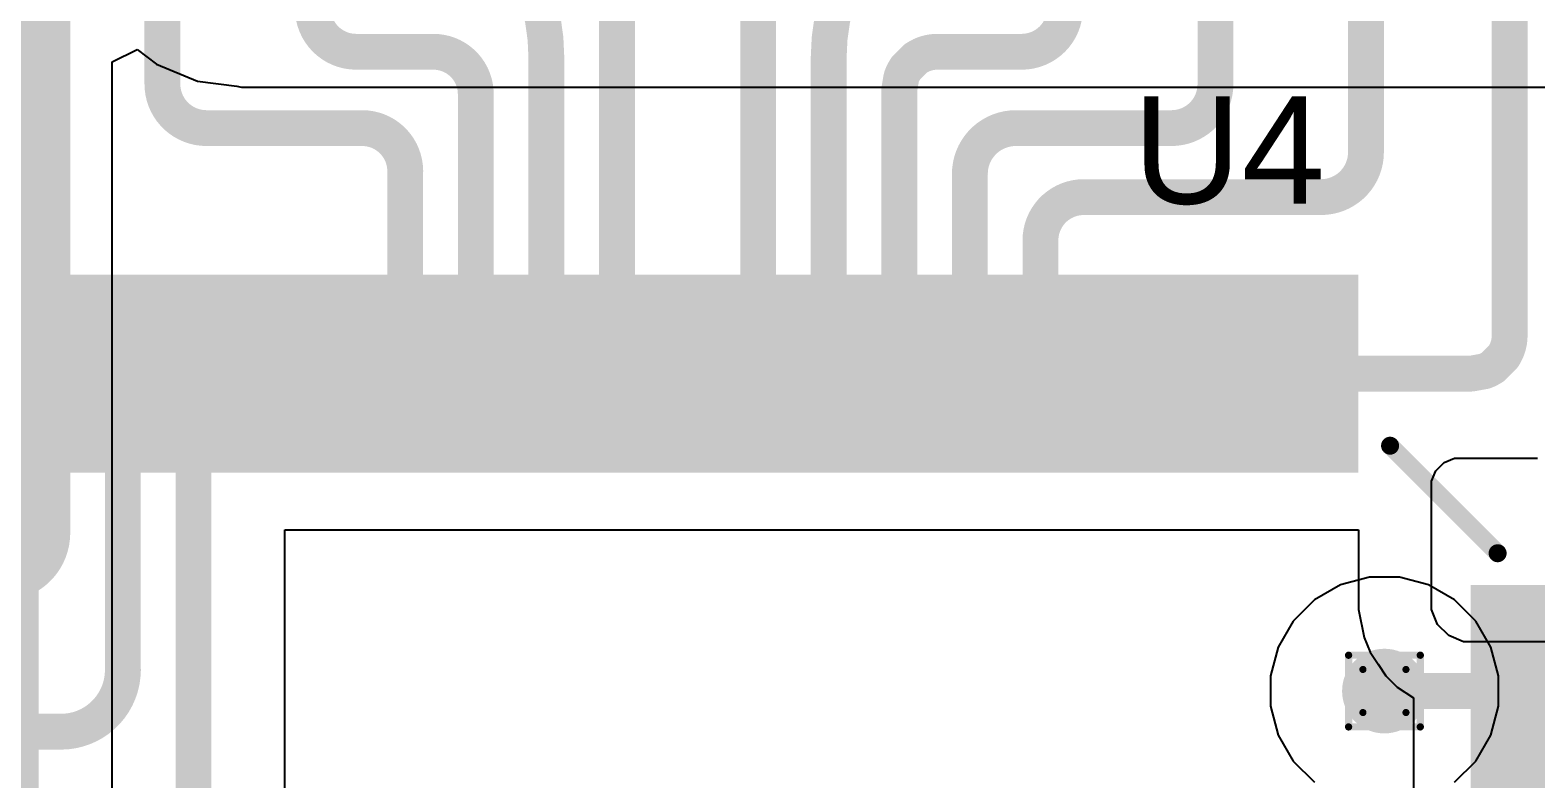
# Model space of a CAD drawing. Header units: inches. Extents: x -5 to 230, y -4 to 159.
# Drawn here: x 27.36 to 38.03, y 40.62 to 45.93 of the extents above; entities that cross this region are included whole.
import ezdxf

# ---------------------------------------------------------------- set-up
doc = ezdxf.new("R2010")
doc.units = ezdxf.units.IN
for name, color, linetype in [('Bottom Layer', 5, 'Continuous'), ('Drill Drawing', 1, 'Continuous'), ('Layer 1', 16, 'Continuous'), ('Layer 2', 76, 'Continuous'), ('Top Layer', 1, 'Continuous'), ('Top Overlay', 2, 'Continuous'), ('Top Paste', 8, 'Continuous'), ('Top Solder', 216, 'Continuous'), ('Via Holes', 16, 'Continuous')]:
    doc.layers.add(name, color=color, linetype=linetype)
doc.styles.add('Arial', font='', dxfattribs={"height": 0.2})
doc.styles.get('Arial').set_extended_font_data('Arial')

# ---------------------------------------------------------------- blocks, each defined once
blk = doc.blocks.new('LQFP_100_71')
at = {"layer": 'Top Layer'}
for points in [[(-3.15, 7.15), (-3.15, 8.35), (-2.85, 8.35), (-2.85, 7.15)], [(-2.65, 7.15), (-2.65, 8.35), (-2.35, 8.35), (-2.35, 7.15)], [(-2.15, 7.15), (-2.15, 8.35), (-1.85, 8.35), (-1.85, 7.15)], [(-1.65, 7.15), (-1.65, 8.35), (-1.35, 8.35), (-1.35, 7.15)], [(-1.15, 7.15), (-1.15, 8.35), (-0.85, 8.35), (-0.85, 7.15)], [(-0.65, 7.15), (-0.65, 8.35), (-0.35, 8.35), (-0.35, 7.15)], [(-0.15, 7.15), (-0.15, 8.35), (0.15, 8.35), (0.15, 7.15)], [(0.35, 7.15), (0.35, 8.35), (0.65, 8.35), (0.65, 7.15)], [(0.85, 7.15), (0.85, 8.35), (1.15, 8.35), (1.15, 7.15)], [(1.35, 7.15), (1.35, 8.35), (1.65, 8.35), (1.65, 7.15)], [(1.85, 7.15), (1.85, 8.35), (2.15, 8.35), (2.15, 7.15)], [(2.35, 7.15), (2.35, 8.35), (2.65, 8.35), (2.65, 7.15)], [(2.85, 7.15), (2.85, 8.35), (3.15, 8.35), (3.15, 7.15)], [(3.35, 7.15), (3.35, 8.35), (3.65, 8.35), (3.65, 7.15)], [(3.85, 7.15), (3.85, 8.35), (4.15, 8.35), (4.15, 7.15)], [(4.35, 7.15), (4.35, 8.35), (4.65, 8.35), (4.65, 7.15)], [(4.85, 7.15), (4.85, 8.35), (5.15, 8.35), (5.15, 7.15)], [(5.35, 7.15), (5.35, 8.35), (5.65, 8.35), (5.65, 7.15)], [(5.85, 7.15), (5.85, 8.35), (6.15, 8.35), (6.15, 7.15)], [(7.15, 6.15), (8.35, 6.15), (8.35, 5.85), (7.15, 5.85)], [(7.15, 5.65), (8.35, 5.65), (8.35, 5.35), (7.15, 5.35)], [(7.15, 5.15), (8.35, 5.15), (8.35, 4.85), (7.15, 4.85)]]:
    blk.add_hatch(color=1, dxfattribs=at).paths.add_polyline_path(points)
at = {"layer": 'Top Paste'}
for points in [[(-3.15, 7.15), (-3.15, 8.35), (-2.85, 8.35), (-2.85, 7.15)], [(-2.65, 7.15), (-2.65, 8.35), (-2.35, 8.35), (-2.35, 7.15)], [(-2.15, 7.15), (-2.15, 8.35), (-1.85, 8.35), (-1.85, 7.15)], [(-1.65, 7.15), (-1.65, 8.35), (-1.35, 8.35), (-1.35, 7.15)], [(-1.15, 7.15), (-1.15, 8.35), (-0.85, 8.35), (-0.85, 7.15)], [(-0.65, 7.15), (-0.65, 8.35), (-0.35, 8.35), (-0.35, 7.15)], [(-0.15, 7.15), (-0.15, 8.35), (0.15, 8.35), (0.15, 7.15)], [(0.35, 7.15), (0.35, 8.35), (0.65, 8.35), (0.65, 7.15)], [(0.85, 7.15), (0.85, 8.35), (1.15, 8.35), (1.15, 7.15)], [(1.35, 7.15), (1.35, 8.35), (1.65, 8.35), (1.65, 7.15)], [(1.85, 7.15), (1.85, 8.35), (2.15, 8.35), (2.15, 7.15)], [(2.35, 7.15), (2.35, 8.35), (2.65, 8.35), (2.65, 7.15)], [(2.85, 7.15), (2.85, 8.35), (3.15, 8.35), (3.15, 7.15)], [(3.35, 7.15), (3.35, 8.35), (3.65, 8.35), (3.65, 7.15)], [(3.85, 7.15), (3.85, 8.35), (4.15, 8.35), (4.15, 7.15)], [(4.35, 7.15), (4.35, 8.35), (4.65, 8.35), (4.65, 7.15)], [(4.85, 7.15), (4.85, 8.35), (5.15, 8.35), (5.15, 7.15)], [(5.35, 7.15), (5.35, 8.35), (5.65, 8.35), (5.65, 7.15)], [(5.85, 7.15), (5.85, 8.35), (6.15, 8.35), (6.15, 7.15)], [(7.15, 6.15), (8.35, 6.15), (8.35, 5.85), (7.15, 5.85)], [(7.15, 5.65), (8.35, 5.65), (8.35, 5.35), (7.15, 5.35)], [(7.15, 5.15), (8.35, 5.15), (8.35, 4.85), (7.15, 4.85)]]:
    blk.add_hatch(color=8, dxfattribs=at).paths.add_polyline_path(points)
at = {"layer": 'Top Solder'}
for points in [[(-3.252, 7.048), (-3.252, 8.452), (-2.748, 8.452), (-2.748, 7.048)], [(-2.752, 7.048), (-2.752, 8.452), (-2.248, 8.452), (-2.248, 7.048)], [(-2.252, 7.048), (-2.252, 8.452), (-1.748, 8.452), (-1.748, 7.048)], [(-1.752, 7.048), (-1.752, 8.452), (-1.248, 8.452), (-1.248, 7.048)], [(-1.252, 7.048), (-1.252, 8.452), (-0.748, 8.452), (-0.748, 7.048)], [(-0.752, 7.048), (-0.752, 8.452), (-0.248, 8.452), (-0.248, 7.048)], [(-0.252, 7.048), (-0.252, 8.452), (0.252, 8.452), (0.252, 7.048)], [(0.248, 7.048), (0.248, 8.452), (0.752, 8.452), (0.752, 7.048)], [(0.748, 7.048), (0.748, 8.452), (1.252, 8.452), (1.252, 7.048)], [(1.248, 7.048), (1.248, 8.452), (1.752, 8.452), (1.752, 7.048)], [(1.748, 7.048), (1.748, 8.452), (2.252, 8.452), (2.252, 7.048)], [(2.248, 7.048), (2.248, 8.452), (2.752, 8.452), (2.752, 7.048)], [(2.748, 7.048), (2.748, 8.452), (3.252, 8.452), (3.252, 7.048)], [(3.248, 7.048), (3.248, 8.452), (3.752, 8.452), (3.752, 7.048)], [(3.748, 7.048), (3.748, 8.452), (4.252, 8.452), (4.252, 7.048)], [(4.248, 7.048), (4.248, 8.452), (4.752, 8.452), (4.752, 7.048)], [(4.748, 7.048), (4.748, 8.452), (5.252, 8.452), (5.252, 7.048)], [(5.248, 7.048), (5.248, 8.452), (5.752, 8.452), (5.752, 7.048)], [(5.748, 7.048), (5.748, 8.452), (6.252, 8.452), (6.252, 7.048)], [(7.048, 6.252), (8.452, 6.252), (8.452, 5.748), (7.048, 5.748)], [(7.048, 5.752), (8.452, 5.752), (8.452, 5.248), (7.048, 5.248)], [(7.048, 5.252), (8.452, 5.252), (8.452, 4.748), (7.048, 4.748)]]:
    blk.add_hatch(color=216, dxfattribs=at).paths.add_polyline_path(points)
at = {"layer": 'Top Overlay'}
blk.add_lwpolyline([(6.477, 7.239, 0.127, 0.127, 0), (7.239, 6.477, 0.127, 0.127, 0)], format="xyseb", dxfattribs=at)
for points in [[(6.445, 7.239, 0.0635, 0.0635, 1), (6.509, 7.239, 0.0635, 0.0635, 1)], [(7.207, 6.477, 0.0635, 0.0635, 1), (7.271, 6.477, 0.0635, 0.0635, 1)]]:
    blk.add_lwpolyline(points, format="xyseb", close=True, dxfattribs=at)

msp = doc.modelspace()

# ---------------------------------------------------------------- hatches: boundary and pattern name
at = {"layer": 'Bottom Layer'}
h = msp.add_hatch(color=5, dxfattribs=at)
edge = h.paths.add_edge_path()
edge.add_arc((36.953, 41.247), 0.3, 0, 360)
at = {"layer": 'Layer 1'}
h = msp.add_hatch(color=16, dxfattribs=at)
edge = h.paths.add_edge_path()
edge.add_arc((36.953, 41.247), 0.3, 0, 360)
at = {"layer": 'Layer 2'}
h = msp.add_hatch(color=76, dxfattribs=at)
edge = h.paths.add_edge_path()
edge.add_arc((36.953, 41.247), 0.3, 0, 360)
at = {"layer": 'Top Layer'}
h = msp.add_hatch(color=1, dxfattribs=at)
edge = h.paths.add_edge_path()
edge.add_arc((36.953, 41.247), 0.3, 0, 360)
at = {"layer": 'Via Holes'}
h = msp.add_hatch(color=7, dxfattribs=at)
edge = h.paths.add_edge_path()
edge.add_arc((36.953, 41.247), 0.15, 0, 360)

# ---------------------------------------------------------------- linework, layer by layer
at = {"layer": 'Bottom Layer'}
for p, q in [((27.94, 45.707), (28.118, 45.795)), ((28.118, 45.795), (28.253, 45.691)), ((27.94, 32.029), (27.94, 45.707)), ((28.253, 45.691), (28.544, 45.57)), ((28.544, 45.57), (28.824, 45.534)), ((28.824, 45.534), (28.856, 45.527)), ((28.856, 45.527), (40.57, 45.527))]:
    msp.add_line(p, q, dxfattribs=at)
msp.add_lwpolyline([(27.292, 32.029, 0.254, 0.254, 0), (27.292, 55.372, 0.254, 0.254, 0)], format="xyseb", dxfattribs=at)
at = {"layer": 'Drill Drawing'}
for points in [[(36.699, 41.501, 0.0508, 0.0508, 0), (37.207, 41.501, 0.0508, 0.0508, 0)], [(36.699, 40.993, 0.0508, 0.0508, 0), (36.699, 41.501, 0.0508, 0.0508, 0)], [(37.207, 40.993, 0.0508, 0.0508, 0), (37.207, 41.501, 0.0508, 0.0508, 0)], [(36.801, 41.4, 0.0508, 0.0508, 0), (37.105, 41.4, 0.0508, 0.0508, 0)], [(36.801, 41.095, 0.0508, 0.0508, 0), (36.801, 41.4, 0.0508, 0.0508, 0)], [(37.105, 41.095, 0.0508, 0.0508, 0), (37.105, 41.4, 0.0508, 0.0508, 0)], [(36.801, 41.095, 0.0508, 0.0508, 0), (37.105, 41.095, 0.0508, 0.0508, 0)], [(36.699, 40.993, 0.0508, 0.0508, 0), (37.207, 40.993, 0.0508, 0.0508, 0)]]:
    msp.add_lwpolyline(points, format="xyseb", dxfattribs=at)
for points in [[(36.686, 41.501, 0.0254, 0.0254, 1), (36.712, 41.501, 0.0254, 0.0254, 1)], [(36.686, 41.501, 0.0254, 0.0254, 1), (36.712, 41.501, 0.0254, 0.0254, 1)], [(37.194, 41.501, 0.0254, 0.0254, 1), (37.22, 41.501, 0.0254, 0.0254, 1)], [(37.194, 41.501, 0.0254, 0.0254, 1), (37.22, 41.501, 0.0254, 0.0254, 1)], [(36.788, 41.4, 0.0254, 0.0254, 1), (36.813, 41.4, 0.0254, 0.0254, 1)], [(36.788, 41.4, 0.0254, 0.0254, 1), (36.813, 41.4, 0.0254, 0.0254, 1)], [(37.093, 41.4, 0.0254, 0.0254, 1), (37.118, 41.4, 0.0254, 0.0254, 1)], [(37.093, 41.4, 0.0254, 0.0254, 1), (37.118, 41.4, 0.0254, 0.0254, 1)], [(36.788, 41.095, 0.0254, 0.0254, 1), (36.813, 41.095, 0.0254, 0.0254, 1)], [(36.788, 41.095, 0.0254, 0.0254, 1), (36.813, 41.095, 0.0254, 0.0254, 1)], [(37.093, 41.095, 0.0254, 0.0254, 1), (37.118, 41.095, 0.0254, 0.0254, 1)], [(37.093, 41.095, 0.0254, 0.0254, 1), (37.118, 41.095, 0.0254, 0.0254, 1)], [(36.686, 40.993, 0.0254, 0.0254, 1), (36.712, 40.993, 0.0254, 0.0254, 1)], [(36.686, 40.993, 0.0254, 0.0254, 1), (36.712, 40.993, 0.0254, 0.0254, 1)], [(37.194, 40.993, 0.0254, 0.0254, 1), (37.22, 40.993, 0.0254, 0.0254, 1)], [(37.194, 40.993, 0.0254, 0.0254, 1), (37.22, 40.993, 0.0254, 0.0254, 1)]]:
    msp.add_lwpolyline(points, format="xyseb", close=True, dxfattribs=at)
at = {"layer": 'Layer 2'}
for p, q in [((36.847, 42.055), (36.641, 42)), ((37.059, 42.055), (36.847, 42.055)), ((37.265, 42), (37.059, 42.055)), ((36.641, 42), (36.457, 41.894)), ((37.449, 41.894), (37.265, 42)), ((36.457, 41.894), (36.306, 41.743)), ((37.6, 41.743), (37.449, 41.894)), ((36.306, 41.743), (36.2, 41.559)), ((37.706, 41.559), (37.6, 41.743)), ((36.2, 41.559), (36.145, 41.354)), ((37.761, 41.354), (37.706, 41.559)), ((36.145, 41.354), (36.145, 41.141)), ((37.761, 41.141), (37.761, 41.354)), ((36.145, 41.141), (36.2, 40.935)), ((37.706, 40.935), (37.761, 41.141)), ((36.2, 40.935), (36.306, 40.751)), ((37.6, 40.751), (37.706, 40.935)), ((36.306, 40.751), (36.457, 40.601)), ((37.449, 40.601), (37.6, 40.751))]:
    msp.add_line(p, q, dxfattribs=at)
at = {"layer": 'Top Layer'}
for p, q in [((37.375, 42.866), (37.45, 42.897)), ((37.45, 42.897), (37.491, 42.897)), ((37.491, 42.897), (37.491, 42.897)), ((37.491, 42.897), (38.037, 42.897)), ((37.287, 42.734), (37.318, 42.809)), ((37.318, 42.809), (37.375, 42.866)), ((37.287, 42.694), (37.287, 42.734)), ((37.287, 41.88), (37.287, 42.694)), ((29.164, 38.897), (29.164, 42.389)), ((29.164, 42.389), (36.769, 42.389)), ((36.769, 42.389), (36.769, 41.824)), ((36.769, 41.824), (36.809, 41.626)), ((37.287, 41.824), (37.287, 41.88)), ((37.33, 41.72), (37.287, 41.824)), ((37.41, 41.64), (37.33, 41.72)), ((36.809, 41.626), (36.852, 41.522)), ((37.514, 41.597), (37.41, 41.64)), ((36.852, 41.522), (36.852, 41.522)), ((36.852, 41.522), (36.908, 41.437)), ((39.162, 41.597), (37.514, 41.597)), ((36.908, 41.437), (36.964, 41.354)), ((36.964, 41.354), (36.964, 41.354)), ((36.964, 41.354), (37.044, 41.274)), ((37.044, 41.274), (37.044, 41.274)), ((37.044, 41.274), (37.158, 41.198)), ((37.158, 41.198), (37.158, 40.089))]:
    msp.add_line(p, q, dxfattribs=at)
for points in [[(28.296, 45.549, 0.254, 0.254, 0), (28.296, 46.834, 0.254, 0.254, 0)], [(35.756, 45.549, 0.254, 0.254, 0), (35.756, 46.834, 0.254, 0.254, 0)], [(36.822, 45.065, 0.254, 0.254, 0), (36.822, 46.834, 0.254, 0.254, 0)], [(30.631, 46.719, 0.254, 0.254, -0.189355), (31.016, 45.737, 0.254, 0.254, 0)], [(31.516, 43.497, 0.254, 0.254, 0), (31.516, 46.779, 0.254, 0.254, 0)], [(32.516, 43.497, 0.254, 0.254, 0), (32.516, 46.73, 0.254, 0.254, 0)], [(33.016, 45.737, 0.254, 0.254, -0.189355), (33.402, 46.719, 0.254, 0.254, 0)], [(37.84, 43.768, 0.254, 0.254, 0), (37.84, 46.733, 0.254, 0.254, 0)], [(27.516, 43.497, 0.254, 0.254, 0), (27.516, 46.543, 0.254, 0.254, 0)], [(29.667, 45.778, 0.254, 0.254, -0.412841), (29.362, 46.085, 0.254, 0.254, 0)], [(34.69, 46.085, 0.254, 0.254, -0.412841), (34.385, 45.778, 0.254, 0.254, 0)], [(29.667, 45.778, 0.254, 0.254, 0), (30.216, 45.778, 0.254, 0.254, 0)], [(30.216, 45.778, 0.254, 0.254, -0.414214), (30.516, 45.478, 0.254, 0.254, 0)], [(33.633, 45.731, 0.254, 0.254, -0.151992), (33.785, 45.778, 0.254, 0.254, 0)], [(33.785, 45.778, 0.254, 0.254, 0), (34.385, 45.778, 0.254, 0.254, 0)], [(31.016, 45.736, 0.254, 0.254, 0), (31.016, 45.737, 0.254, 0.254, 0)], [(31.016, 43.497, 0.254, 0.254, 0), (31.016, 45.736, 0.254, 0.254, 0)], [(33.016, 45.737, 0.254, 0.254, 0), (33.016, 45.736, 0.254, 0.254, 0)], [(33.016, 43.497, 0.254, 0.254, 0), (33.016, 45.736, 0.254, 0.254, 0)], [(33.531, 45.598, 0.254, 0.254, -0.066557), (33.564, 45.662, 0.254, 0.254, 0)], [(33.564, 45.662, 0.254, 0.254, 0), (33.633, 45.731, 0.254, 0.254, 0)], [(28.608, 45.237, 0.254, 0.254, -0.414214), (28.296, 45.549, 0.254, 0.254, 0)], [(33.516, 45.509, 0.254, 0.254, 0), (33.531, 45.598, 0.254, 0.254, 0)], [(35.756, 45.549, 0.254, 0.254, -0.414214), (35.445, 45.237, 0.254, 0.254, 0)], [(30.516, 43.497, 0.254, 0.254, 0), (30.516, 45.478, 0.254, 0.254, 0)], [(33.516, 43.497, 0.254, 0.254, 0), (33.516, 45.509, 0.254, 0.254, 0)], [(28.608, 45.237, 0.254, 0.254, 0), (29.711, 45.237, 0.254, 0.254, 0)], [(29.711, 45.237, 0.254, 0.254, -0.414214), (30.016, 44.933, 0.254, 0.254, 0)], [(34.016, 44.912, 0.254, 0.254, -0.414214), (34.341, 45.237, 0.254, 0.254, 0)], [(34.341, 45.237, 0.254, 0.254, 0), (35.445, 45.237, 0.254, 0.254, 0)], [(36.822, 45.065, 0.254, 0.254, -0.414214), (36.504, 44.748, 0.254, 0.254, 0)], [(30.016, 43.497, 0.254, 0.254, 0), (30.016, 44.933, 0.254, 0.254, 0)], [(34.016, 43.497, 0.254, 0.254, 0), (34.016, 44.912, 0.254, 0.254, 0)], [(34.516, 44.441, 0.254, 0.254, -0.414214), (34.823, 44.748, 0.254, 0.254, 0)], [(34.823, 44.748, 0.254, 0.254, 0), (36.504, 44.748, 0.254, 0.254, 0)], [(34.516, 43.497, 0.254, 0.254, 0), (34.516, 44.441, 0.254, 0.254, 0)], [(37.84, 43.768, 0.254, 0.254, -0.15004), (37.794, 43.616, 0.254, 0.254, 0)], [(37.721, 43.544, 0.254, 0.254, 0), (37.794, 43.616, 0.254, 0.254, 0)], [(37.57, 43.497, 0.254, 0.254, 0), (37.663, 43.514, 0.254, 0.254, 0)], [(37.721, 43.544, 0.254, 0.254, -0.06106), (37.663, 43.514, 0.254, 0.254, 0)], [(27.516, 42.367, 0.254, 0.254, 0), (27.516, 43.497, 0.254, 0.254, 0)], [(28.016, 41.397, 0.254, 0.254, 0), (28.016, 43.497, 0.254, 0.254, 0)], [(28.516, 38.897, 0.254, 0.254, 0), (28.516, 43.497, 0.254, 0.254, 0)], [(36.516, 43.497, 0.254, 0.254, 0), (37.57, 43.497, 0.254, 0.254, 0)], [(27.516, 42.367, 0.254, 0.254, -0.414214), (27.162, 42.013, 0.254, 0.254, 0)], [(28.016, 41.397, 0.254, 0.254, -0.414214), (27.578, 40.959, 0.254, 0.254, 0)], [(36.953, 41.247, 0.254, 0.254, 0), (38.266, 41.247, 0.254, 0.254, 0)], [(25.168, 40.959, 0.254, 0.254, 0), (27.578, 40.959, 0.254, 0.254, 0)]]:
    msp.add_lwpolyline(points, format="xyseb", dxfattribs=at)
for points in [[(29.604, 45.778, 0.127, 0.127, 1), (29.731, 45.778, 0.127, 0.127, 1)], [(29.604, 45.778, 0.127, 0.127, 1), (29.731, 45.778, 0.127, 0.127, 1)], [(30.152, 45.778, 0.127, 0.127, 1), (30.279, 45.778, 0.127, 0.127, 1)], [(30.152, 45.778, 0.127, 0.127, 1), (30.279, 45.778, 0.127, 0.127, 1)], [(33.722, 45.778, 0.127, 0.127, 1), (33.849, 45.778, 0.127, 0.127, 1)], [(33.722, 45.778, 0.127, 0.127, 1), (33.849, 45.778, 0.127, 0.127, 1)], [(34.322, 45.778, 0.127, 0.127, 1), (34.449, 45.778, 0.127, 0.127, 1)], [(34.322, 45.778, 0.127, 0.127, 1), (34.449, 45.778, 0.127, 0.127, 1)], [(30.953, 45.737, 0.127, 0.127, 1), (31.08, 45.737, 0.127, 0.127, 1)], [(30.953, 45.737, 0.127, 0.127, 1), (31.08, 45.737, 0.127, 0.127, 1)], [(30.953, 45.736, 0.127, 0.127, 1), (31.08, 45.736, 0.127, 0.127, 1)], [(30.953, 45.736, 0.127, 0.127, 1), (31.08, 45.736, 0.127, 0.127, 1)], [(32.953, 45.737, 0.127, 0.127, 1), (33.08, 45.737, 0.127, 0.127, 1)], [(32.953, 45.737, 0.127, 0.127, 1), (33.08, 45.737, 0.127, 0.127, 1)], [(32.953, 45.736, 0.127, 0.127, 1), (33.08, 45.736, 0.127, 0.127, 1)], [(32.953, 45.736, 0.127, 0.127, 1), (33.08, 45.736, 0.127, 0.127, 1)], [(33.5, 45.662, 0.127, 0.127, 1), (33.627, 45.662, 0.127, 0.127, 1)], [(33.5, 45.662, 0.127, 0.127, 1), (33.627, 45.662, 0.127, 0.127, 1)], [(33.569, 45.731, 0.127, 0.127, 1), (33.696, 45.731, 0.127, 0.127, 1)], [(33.569, 45.731, 0.127, 0.127, 1), (33.696, 45.731, 0.127, 0.127, 1)], [(28.233, 45.549, 0.127, 0.127, 1), (28.36, 45.549, 0.127, 0.127, 1)], [(28.233, 45.549, 0.127, 0.127, 1), (28.36, 45.549, 0.127, 0.127, 1)], [(33.468, 45.598, 0.127, 0.127, 1), (33.595, 45.598, 0.127, 0.127, 1)], [(33.468, 45.598, 0.127, 0.127, 1), (33.595, 45.598, 0.127, 0.127, 1)], [(35.693, 45.549, 0.127, 0.127, 1), (35.82, 45.549, 0.127, 0.127, 1)], [(35.693, 45.549, 0.127, 0.127, 1), (35.82, 45.549, 0.127, 0.127, 1)], [(30.453, 45.478, 0.127, 0.127, 1), (30.58, 45.478, 0.127, 0.127, 1)], [(30.453, 45.478, 0.127, 0.127, 1), (30.58, 45.478, 0.127, 0.127, 1)], [(33.453, 45.509, 0.127, 0.127, 1), (33.58, 45.509, 0.127, 0.127, 1)], [(33.453, 45.509, 0.127, 0.127, 1), (33.58, 45.509, 0.127, 0.127, 1)], [(28.544, 45.237, 0.127, 0.127, 1), (28.671, 45.237, 0.127, 0.127, 1)], [(28.544, 45.237, 0.127, 0.127, 1), (28.671, 45.237, 0.127, 0.127, 1)], [(29.648, 45.237, 0.127, 0.127, 1), (29.775, 45.237, 0.127, 0.127, 1)], [(29.648, 45.237, 0.127, 0.127, 1), (29.775, 45.237, 0.127, 0.127, 1)], [(34.278, 45.237, 0.127, 0.127, 1), (34.405, 45.237, 0.127, 0.127, 1)], [(34.278, 45.237, 0.127, 0.127, 1), (34.405, 45.237, 0.127, 0.127, 1)], [(35.381, 45.237, 0.127, 0.127, 1), (35.508, 45.237, 0.127, 0.127, 1)], [(35.381, 45.237, 0.127, 0.127, 1), (35.508, 45.237, 0.127, 0.127, 1)], [(36.758, 45.065, 0.127, 0.127, 1), (36.885, 45.065, 0.127, 0.127, 1)], [(36.758, 45.065, 0.127, 0.127, 1), (36.885, 45.065, 0.127, 0.127, 1)], [(29.953, 44.933, 0.127, 0.127, 1), (30.08, 44.933, 0.127, 0.127, 1)], [(29.953, 44.933, 0.127, 0.127, 1), (30.08, 44.933, 0.127, 0.127, 1)], [(33.953, 44.912, 0.127, 0.127, 1), (34.08, 44.912, 0.127, 0.127, 1)], [(33.953, 44.912, 0.127, 0.127, 1), (34.08, 44.912, 0.127, 0.127, 1)], [(34.759, 44.748, 0.127, 0.127, 1), (34.886, 44.748, 0.127, 0.127, 1)], [(34.759, 44.748, 0.127, 0.127, 1), (34.886, 44.748, 0.127, 0.127, 1)], [(36.441, 44.748, 0.127, 0.127, 1), (36.568, 44.748, 0.127, 0.127, 1)], [(36.441, 44.748, 0.127, 0.127, 1), (36.568, 44.748, 0.127, 0.127, 1)], [(34.453, 44.441, 0.127, 0.127, 1), (34.58, 44.441, 0.127, 0.127, 1)], [(34.453, 44.441, 0.127, 0.127, 1), (34.58, 44.441, 0.127, 0.127, 1)], [(37.777, 43.768, 0.127, 0.127, 1), (37.904, 43.768, 0.127, 0.127, 1)], [(37.777, 43.768, 0.127, 0.127, 1), (37.904, 43.768, 0.127, 0.127, 1)], [(37.73, 43.616, 0.127, 0.127, 1), (37.857, 43.616, 0.127, 0.127, 1)], [(37.73, 43.616, 0.127, 0.127, 1), (37.857, 43.616, 0.127, 0.127, 1)], [(37.599, 43.514, 0.127, 0.127, 1), (37.726, 43.514, 0.127, 0.127, 1)], [(37.599, 43.514, 0.127, 0.127, 1), (37.726, 43.514, 0.127, 0.127, 1)], [(37.658, 43.544, 0.127, 0.127, 1), (37.785, 43.544, 0.127, 0.127, 1)], [(37.658, 43.544, 0.127, 0.127, 1), (37.785, 43.544, 0.127, 0.127, 1)], [(27.453, 43.497, 0.127, 0.127, 1), (27.58, 43.497, 0.127, 0.127, 1)], [(27.453, 43.497, 0.127, 0.127, 1), (27.58, 43.497, 0.127, 0.127, 1)], [(27.953, 43.497, 0.127, 0.127, 1), (28.08, 43.497, 0.127, 0.127, 1)], [(28.453, 43.497, 0.127, 0.127, 1), (28.58, 43.497, 0.127, 0.127, 1)], [(29.953, 43.497, 0.127, 0.127, 1), (30.08, 43.497, 0.127, 0.127, 1)], [(30.453, 43.497, 0.127, 0.127, 1), (30.58, 43.497, 0.127, 0.127, 1)], [(30.953, 43.497, 0.127, 0.127, 1), (31.08, 43.497, 0.127, 0.127, 1)], [(31.453, 43.497, 0.127, 0.127, 1), (31.58, 43.497, 0.127, 0.127, 1)], [(32.453, 43.497, 0.127, 0.127, 1), (32.58, 43.497, 0.127, 0.127, 1)], [(32.953, 43.497, 0.127, 0.127, 1), (33.08, 43.497, 0.127, 0.127, 1)], [(33.453, 43.497, 0.127, 0.127, 1), (33.58, 43.497, 0.127, 0.127, 1)], [(33.953, 43.497, 0.127, 0.127, 1), (34.08, 43.497, 0.127, 0.127, 1)], [(34.453, 43.497, 0.127, 0.127, 1), (34.58, 43.497, 0.127, 0.127, 1)], [(36.453, 43.497, 0.127, 0.127, 1), (36.58, 43.497, 0.127, 0.127, 1)], [(37.506, 43.497, 0.127, 0.127, 1), (37.633, 43.497, 0.127, 0.127, 1)], [(37.506, 43.497, 0.127, 0.127, 1), (37.633, 43.497, 0.127, 0.127, 1)], [(27.453, 42.367, 0.127, 0.127, 1), (27.58, 42.367, 0.127, 0.127, 1)], [(27.453, 42.367, 0.127, 0.127, 1), (27.58, 42.367, 0.127, 0.127, 1)], [(27.953, 41.397, 0.127, 0.127, 1), (28.08, 41.397, 0.127, 0.127, 1)], [(27.953, 41.397, 0.127, 0.127, 1), (28.08, 41.397, 0.127, 0.127, 1)], [(36.889, 41.247, 0.127, 0.127, 1), (37.016, 41.247, 0.127, 0.127, 1)], [(27.515, 40.959, 0.127, 0.127, 1), (27.642, 40.959, 0.127, 0.127, 1)], [(27.515, 40.959, 0.127, 0.127, 1), (27.642, 40.959, 0.127, 0.127, 1)]]:
    msp.add_lwpolyline(points, format="xyseb", close=True, dxfattribs=at)

# ---------------------------------------------------------------- block references
msp.add_blockref('LQFP_100_71', (30.516, 35.747))

# ---------------------------------------------------------------- texts
at = {"layer": 'Top Overlay', "style": 'Arial'}
msp.add_text('U4', height=0.762, dxfattribs=at).set_placement((35.171, 44.701))

doc.saveas('drawing.dxf')
